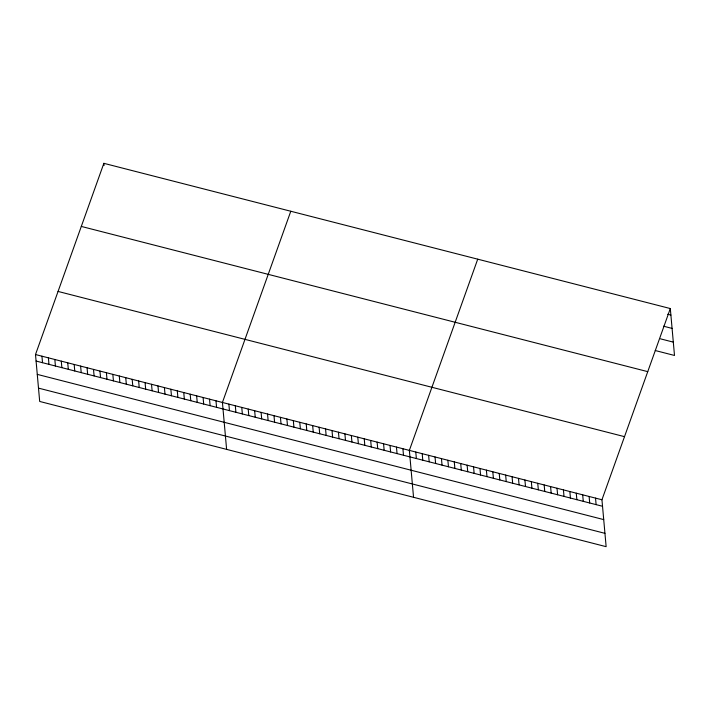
<?xml version="1.0" encoding="UTF-8"?>
<svg xmlns="http://www.w3.org/2000/svg" width="710" height="710" viewBox="0 0 710 710"><rect width="100%" height="100%" fill="white"/><g stroke="black" fill="none" stroke-linecap="round" stroke-linejoin="round"><path stroke-width="1.06" d="M670.311 308.548L601.947 499.76L606.136 546.673L39.689 401.452L35.5 354.538L103.864 163.327L670.311 308.548L674.5 355.461L655.241 350.527M290.789 211.252L222.425 402.455L226.614 449.377M477.723 259.177L409.359 450.38L413.548 497.302M667.684 314.246L670.897 315.062M663.522 326.201L672.086 328.402M660.469 338.839L673.311 342.131M81.304 226.428L647.751 371.649M58.06 291.437L624.507 436.659M35.5 354.538L601.947 499.76M36.086 361.053L602.533 506.274M37.275 374.383L603.722 519.605M38.5 388.121L604.947 533.343M595.53 498.109L596.116 504.624M589.114 496.467L589.691 502.982M582.688 494.817L583.274 501.34M576.272 493.175L576.857 499.689M569.855 491.524L570.432 498.047M563.429 489.882L564.015 496.397M557.013 488.231L557.598 494.755M550.596 486.59L551.173 493.104M544.171 484.948L544.756 491.462M537.754 483.297L538.331 489.811M531.337 481.655L531.914 488.169M524.912 480.004L525.498 486.528M518.495 478.362L519.072 484.877M512.07 476.712L512.655 483.235M505.653 475.07L506.239 481.584M499.236 473.419L499.813 479.942M492.811 471.777L493.397 478.291M486.394 470.127L486.98 476.65M479.978 468.485L480.555 474.999M473.552 466.843L474.138 473.357M467.136 465.192L467.721 471.715M460.719 463.55L461.296 470.064M454.293 461.899L454.879 468.422M447.877 460.257L448.454 466.772M441.46 458.607L442.037 465.13M435.035 456.965L435.62 463.479M428.618 455.314L429.195 461.837M422.202 453.672L422.778 460.186M415.776 452.03L416.362 458.545M402.916 448.729L403.493 455.243M396.464 447.078L397.05 453.592M390.021 445.427L390.598 451.942M383.577 443.768L384.154 450.291M377.125 442.117L377.711 448.64M370.682 440.466L371.268 446.98M364.239 438.815L364.816 445.33M357.787 437.165L358.373 443.679M351.344 435.505L351.929 442.028M344.9 433.854L345.477 440.377M338.457 432.204L339.034 438.718M332.005 430.553L332.591 437.067M325.562 428.902L326.147 435.416M319.118 427.242L319.695 433.766M312.666 425.592L313.252 432.115M306.223 423.941L306.809 430.455M299.78 422.29L300.357 428.805M293.336 420.639L293.913 427.154M286.884 418.98L287.47 425.503M280.441 417.329L281.027 423.852M273.998 415.678L274.575 422.193M267.546 414.028L268.132 420.542M261.102 412.377L261.688 418.891M254.659 410.717L255.236 417.24M248.216 409.067L248.793 415.59M241.764 407.416L242.35 413.93M235.321 405.765L235.906 412.279M228.877 404.114L229.454 410.628M215.982 400.804L216.568 407.327M209.539 399.153L210.116 405.667M203.095 397.502L203.672 404.017M196.643 395.852L197.229 402.366M190.2 394.192L190.777 400.715M183.757 392.541L184.334 399.064M177.305 390.89L177.891 397.405M170.862 389.24L171.447 395.754M164.418 387.589L164.995 394.103M157.975 385.929L158.552 392.452M151.523 384.279L152.109 390.802M145.08 382.628L145.656 389.142M138.636 380.977L139.213 387.491M132.184 379.326L132.77 385.841M125.741 377.667L126.327 384.19M103.864 163.327L104.059 165.501M119.298 376.016L119.875 382.539M112.846 374.365L113.431 380.88M106.402 372.714L106.988 379.229M99.959 371.064L100.536 377.578M93.516 369.404L94.093 375.927M87.064 367.753L87.65 374.276M80.62 366.103L81.206 372.617M74.177 364.452L74.754 370.966M67.725 362.801L68.311 369.315M61.282 361.142L61.868 367.665M54.839 359.491L55.415 366.014M48.395 357.84L48.972 364.354M41.943 356.189L42.529 362.703"/></g></svg>
